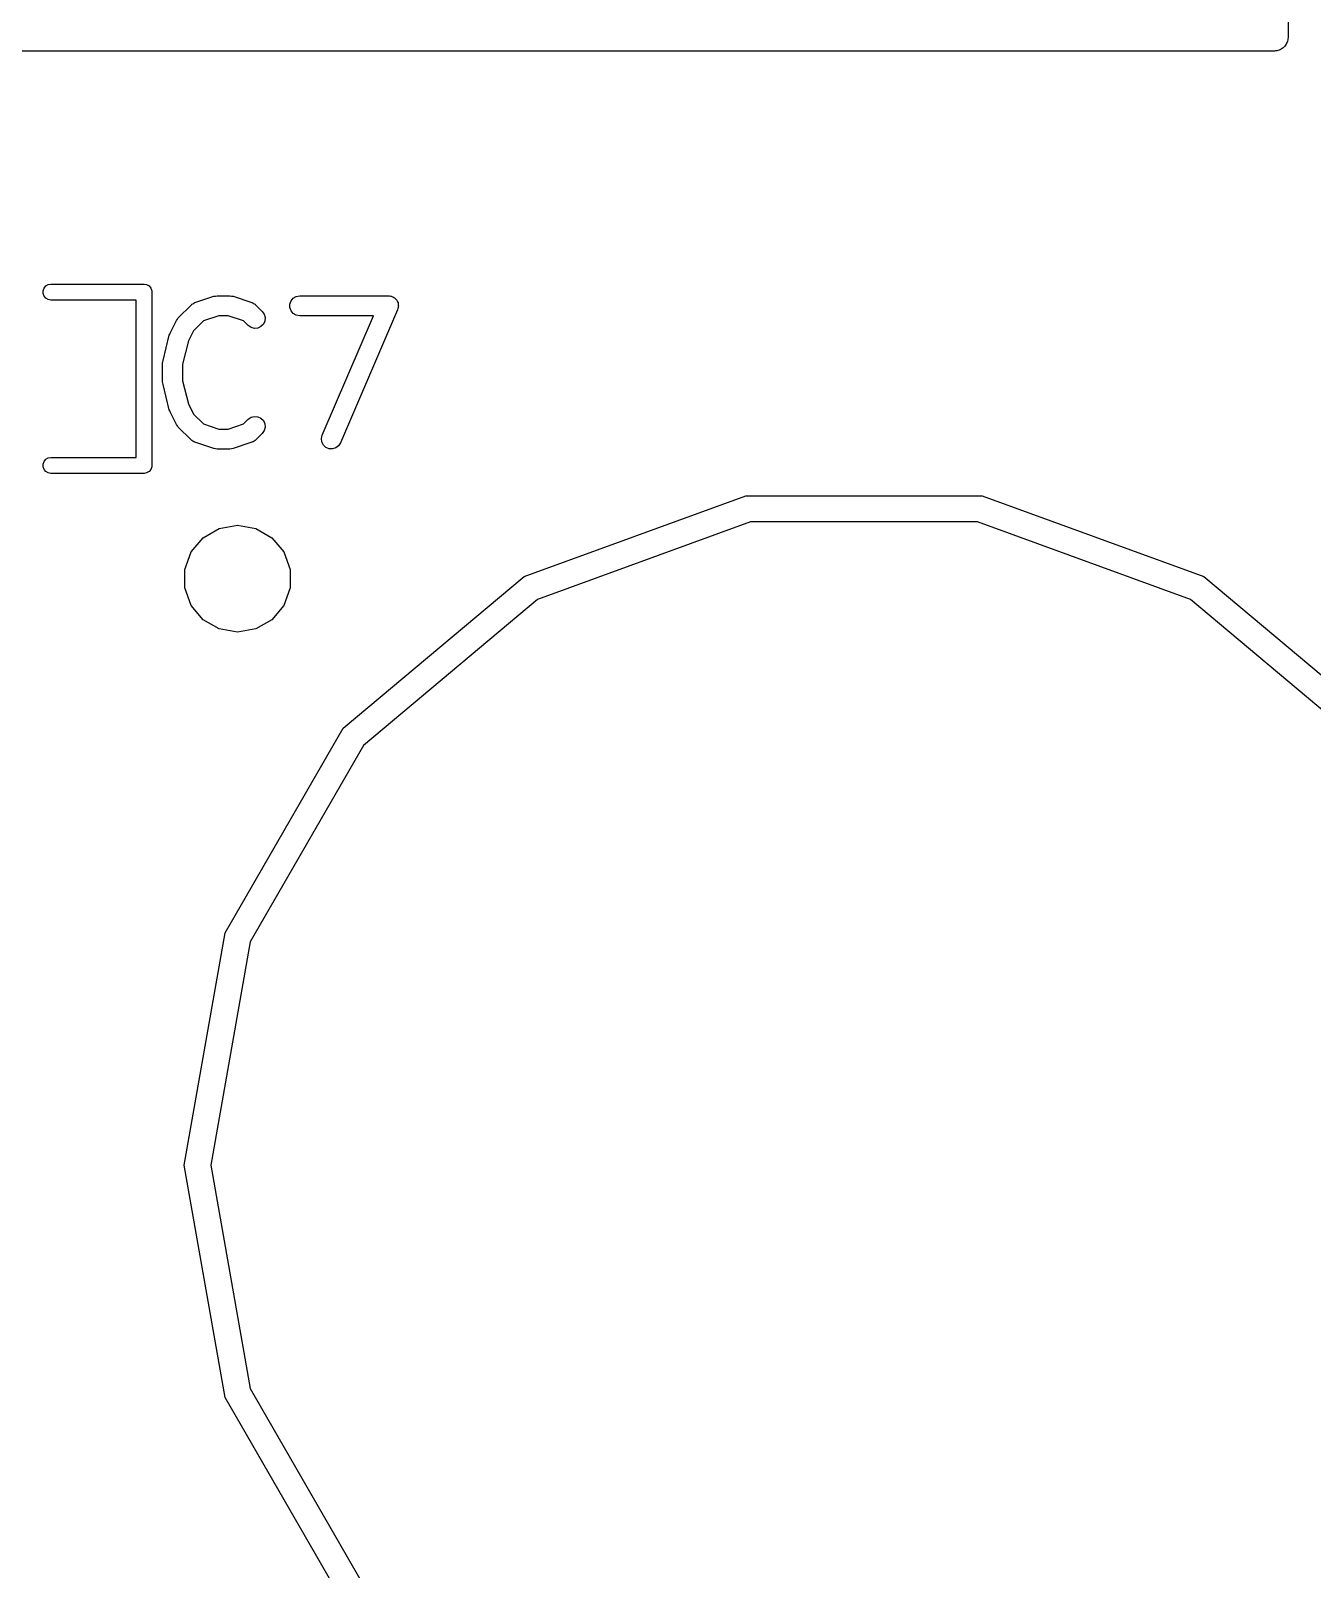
# Model space of a CAD drawing. Extents: x 173.7 to 226.3, y -126 to -74.1.
# Drawn here: x 193.75 to 203.36, y -103.03 to -91.49 of the extents above; entities that cross this region are included whole.
import ezdxf

# ---------------------------------------------------------------- set-up
doc = ezdxf.new("R2010")
doc.units = 0
doc.header["$MEASUREMENT"] = 0
doc.layers.add('BLACK', color=7, linetype='CONTINUOUS')

msp = doc.modelspace()

# ---------------------------------------------------------------- linework, layer by layer
at = {"layer": 'Black'}
for p, q in [((203.182, -86.714), (203.182, -91.54)), ((203.08, -91.6416), (192.92, -91.6416)), ((203.089, -91.6401), (203.08, -91.6416)), ((203.098, -91.6401), (203.089, -91.6401)), ((203.106, -91.637), (203.098, -91.6401)), ((203.115, -91.6355), (203.106, -91.637)), ((203.122, -91.631), (203.115, -91.6355)), ((203.131, -91.628), (203.122, -91.631)), ((203.138, -91.6223), (203.131, -91.628)), ((203.145, -91.6178), (203.138, -91.6223)), ((203.151, -91.611), (203.145, -91.6178)), ((203.158, -91.6053), (203.151, -91.611)), ((203.162, -91.5976), (203.158, -91.6053)), ((203.168, -91.5908), (203.162, -91.5976)), ((203.171, -91.5824), (203.168, -91.5908)), ((203.175, -91.5747), (203.171, -91.5824)), ((203.177, -91.566), (203.175, -91.5747)), ((203.18, -91.5576), (203.177, -91.566)), ((203.182, -91.54), (203.18, -91.5488)), ((203.18, -91.5488), (203.18, -91.5576)), ((193.842, -93.4394), (193.849, -93.4199)), ((193.842, -93.4601), (193.842, -93.4394)), ((193.849, -93.4796), (193.842, -93.4601)), ((193.849, -93.4199), (193.862, -93.404)), ((193.862, -93.4955), (193.849, -93.4796)), ((193.862, -93.404), (193.88, -93.3937)), ((193.88, -93.3937), (193.9, -93.3901)), ((193.9, -93.3901), (194.599, -93.3901)), ((194.599, -93.3901), (194.619, -93.3937)), ((194.619, -93.3937), (194.637, -93.404)), ((194.637, -93.404), (194.651, -93.4199)), ((194.651, -93.4199), (194.658, -93.4394)), ((194.658, -93.4394), (194.658, -93.4599)), ((194.658, -93.4599), (194.659, -93.465)), ((194.659, -93.465), (194.659, -94.735)), ((194.981, -93.5288), (195.124, -93.4812)), ((195.124, -93.4812), (195.136, -93.4795)), ((195.136, -93.4795), (195.148, -93.4774)), ((195.148, -93.4774), (195.243, -93.4774)), ((195.243, -93.4774), (195.255, -93.4795)), ((195.255, -93.4795), (195.267, -93.4812)), ((195.267, -93.4812), (195.409, -93.5288)), ((195.718, -93.4949), (195.741, -93.4819)), ((195.741, -93.4819), (195.767, -93.4774)), ((195.767, -93.4774), (196.433, -93.4774)), ((196.433, -93.4774), (196.442, -93.4789)), ((196.442, -93.4789), (196.45, -93.4794)), ((196.45, -93.4794), (196.455, -93.4811)), ((196.455, -93.4811), (196.459, -93.4819)), ((196.459, -93.4819), (196.466, -93.4862)), ((196.466, -93.4862), (196.474, -93.4896)), ((196.474, -93.4896), (196.478, -93.4927)), ((193.88, -93.5058), (193.862, -93.4955)), ((193.9, -93.5095), (193.88, -93.5058)), ((194.539, -93.5095), (193.9, -93.5095)), ((194.539, -94.6906), (194.539, -93.5095)), ((194.856, -93.6422), (194.952, -93.547)), ((194.952, -93.547), (194.955, -93.5445)), ((194.955, -93.5445), (194.958, -93.5413)), ((194.958, -93.5413), (194.966, -93.5371)), ((194.966, -93.5371), (194.973, -93.532)), ((194.973, -93.532), (194.977, -93.5309)), ((194.977, -93.5309), (194.981, -93.5288)), ((195.409, -93.5288), (195.413, -93.5309)), ((195.413, -93.5309), (195.417, -93.532)), ((195.417, -93.532), (195.425, -93.5371)), ((195.425, -93.5371), (195.432, -93.5413)), ((195.432, -93.5413), (195.435, -93.5445)), ((195.435, -93.5445), (195.439, -93.547)), ((195.439, -93.547), (195.486, -93.5946)), ((195.486, -93.5946), (195.501, -93.6159)), ((195.693, -93.5394), (195.702, -93.5149)), ((195.693, -93.5654), (195.693, -93.5394)), ((195.702, -93.5899), (195.693, -93.5654)), ((195.702, -93.5149), (195.718, -93.4949)), ((195.718, -93.6098), (195.702, -93.5899)), ((196.502, -93.5819), (196.074, -94.5819)), ((196.478, -93.4927), (196.482, -93.4949)), ((196.482, -93.4949), (196.487, -93.5015)), ((196.487, -93.5015), (196.493, -93.5075)), ((196.493, -93.5075), (196.495, -93.5114)), ((196.495, -93.5114), (196.498, -93.5149)), ((196.498, -93.5149), (196.501, -93.523)), ((196.501, -93.523), (196.505, -93.5307)), ((196.504, -93.5735), (196.502, -93.5819)), ((196.507, -93.5654), (196.504, -93.5735)), ((196.505, -93.5307), (196.506, -93.5351)), ((196.506, -93.5351), (196.507, -93.5394)), ((196.507, -93.5394), (196.507, -93.548)), ((196.507, -93.548), (196.508, -93.5566)), ((196.508, -93.5566), (196.507, -93.5609)), ((196.507, -93.5609), (196.507, -93.5654)), ((194.795, -93.7569), (194.842, -93.6617)), ((194.842, -93.6617), (194.85, -93.652)), ((194.85, -93.652), (194.856, -93.6422)), ((195.045, -93.6656), (194.971, -93.7397)), ((195.16, -93.6274), (195.045, -93.6656)), ((195.231, -93.6274), (195.16, -93.6274)), ((195.345, -93.6656), (195.231, -93.6274)), ((195.38, -93.7007), (195.345, -93.6656)), ((195.402, -93.7156), (195.38, -93.7007)), ((195.427, -93.7223), (195.402, -93.7156)), ((195.453, -93.7201), (195.427, -93.7223)), ((195.476, -93.7091), (195.453, -93.7201)), ((195.495, -93.6906), (195.476, -93.7091)), ((195.506, -93.667), (195.495, -93.6906)), ((195.501, -93.6159), (195.508, -93.6411)), ((195.508, -93.6411), (195.506, -93.667)), ((195.741, -93.6229), (195.718, -93.6098)), ((195.767, -93.6274), (195.741, -93.6229)), ((196.32, -93.6274), (195.767, -93.6274)), ((195.936, -94.5228), (196.32, -93.6274)), ((194.742, -93.9628), (194.789, -93.7723)), ((194.789, -93.7723), (194.792, -93.7648)), ((194.792, -93.7648), (194.795, -93.7569)), ((194.933, -93.8167), (194.889, -93.9902)), ((194.971, -93.7397), (194.933, -93.8167)), ((194.739, -93.981), (194.741, -93.9719)), ((194.739, -94.1238), (194.739, -93.981)), ((194.741, -93.9719), (194.742, -93.9628)), ((194.889, -93.9902), (194.889, -94.1146)), ((194.741, -94.1328), (194.739, -94.1238)), ((194.742, -94.142), (194.741, -94.1328)), ((194.789, -94.3325), (194.742, -94.142)), ((194.889, -94.1146), (194.933, -94.2881)), ((194.933, -94.2881), (194.971, -94.3651)), ((194.792, -94.34), (194.789, -94.3325)), ((194.795, -94.3478), (194.792, -94.34)), ((194.842, -94.4431), (194.795, -94.3478)), ((194.971, -94.3651), (195.045, -94.4392)), ((195.345, -94.4392), (195.38, -94.4041)), ((195.38, -94.4041), (195.402, -94.3892)), ((195.402, -94.3892), (195.427, -94.3824)), ((195.427, -94.3824), (195.453, -94.3847)), ((195.453, -94.3847), (195.476, -94.3957)), ((195.476, -94.3957), (195.495, -94.4141)), ((195.495, -94.4141), (195.506, -94.4377)), ((194.85, -94.4527), (194.842, -94.4431)), ((194.856, -94.4626), (194.85, -94.4527)), ((194.952, -94.5578), (194.856, -94.4626)), ((195.045, -94.4392), (195.16, -94.4774)), ((195.16, -94.4774), (195.231, -94.4774)), ((195.231, -94.4774), (195.345, -94.4392)), ((195.486, -94.5102), (195.439, -94.5578)), ((195.501, -94.4888), (195.486, -94.5102)), ((195.508, -94.4637), (195.501, -94.4888)), ((195.506, -94.4377), (195.508, -94.4637)), ((195.93, -94.5482), (195.936, -94.5228)), ((194.955, -94.5603), (194.952, -94.5578)), ((194.958, -94.5635), (194.955, -94.5603)), ((194.966, -94.5677), (194.958, -94.5635)), ((194.973, -94.5727), (194.966, -94.5677)), ((194.977, -94.5739), (194.973, -94.5727)), ((194.981, -94.5759), (194.977, -94.5739)), ((195.124, -94.6235), (194.981, -94.5759)), ((195.136, -94.6253), (195.124, -94.6235)), ((195.148, -94.6274), (195.136, -94.6253)), ((195.243, -94.6274), (195.148, -94.6274)), ((195.255, -94.6253), (195.243, -94.6274)), ((195.267, -94.6235), (195.255, -94.6253)), ((195.409, -94.5759), (195.267, -94.6235)), ((195.413, -94.5739), (195.409, -94.5759)), ((195.417, -94.5727), (195.413, -94.5739)), ((195.425, -94.5677), (195.417, -94.5727)), ((195.432, -94.5635), (195.425, -94.5677)), ((195.435, -94.5603), (195.432, -94.5635)), ((195.439, -94.5578), (195.435, -94.5603)), ((195.933, -94.5741), (195.93, -94.5482)), ((195.945, -94.5973), (195.933, -94.5741)), ((195.964, -94.6151), (195.945, -94.5973)), ((195.988, -94.6254), (195.964, -94.6151)), ((196.014, -94.6269), (195.988, -94.6254)), ((196.039, -94.6193), (196.014, -94.6269)), ((196.059, -94.6037), (196.039, -94.6193)), ((196.074, -94.5819), (196.059, -94.6037)), ((193.842, -94.7399), (193.849, -94.7204)), ((193.842, -94.7606), (193.842, -94.7399)), ((193.849, -94.7801), (193.842, -94.7606)), ((193.849, -94.7204), (193.862, -94.7045)), ((193.862, -94.7045), (193.88, -94.6941)), ((193.88, -94.6941), (193.9, -94.6906)), ((193.9, -94.6906), (194.539, -94.6906)), ((194.658, -94.7606), (194.651, -94.7801)), ((194.659, -94.735), (194.658, -94.7401)), ((194.658, -94.7401), (194.658, -94.7606)), ((193.862, -94.796), (193.849, -94.7801)), ((193.88, -94.8063), (193.862, -94.796)), ((193.9, -94.8099), (193.88, -94.8063)), ((194.599, -94.8099), (193.9, -94.8099)), ((194.619, -94.8063), (194.599, -94.8099)), ((194.637, -94.796), (194.619, -94.8063)), ((194.651, -94.7801), (194.637, -94.796)), ((197.45, -95.5833), (199.114, -94.9775)), ((199.114, -94.9775), (200.886, -94.9775)), ((200.886, -94.9775), (202.55, -95.5833)), ((195.042, -95.2924), (195.163, -95.2227)), ((195.163, -95.2227), (195.3, -95.1985)), ((195.3, -95.1985), (195.437, -95.2227)), ((195.437, -95.2227), (195.558, -95.2924)), ((199.149, -95.1744), (197.55, -95.7565)), ((200.851, -95.1744), (199.149, -95.1744)), ((202.45, -95.7565), (200.851, -95.1744)), ((194.952, -95.3992), (195.042, -95.2924)), ((195.558, -95.2924), (195.648, -95.3992)), ((194.905, -95.5303), (194.952, -95.3992)), ((195.648, -95.3992), (195.695, -95.5303)), ((194.905, -95.6697), (194.905, -95.5303)), ((195.695, -95.5303), (195.695, -95.6697)), ((194.952, -95.8008), (194.905, -95.6697)), ((195.695, -95.6697), (195.648, -95.8008)), ((196.093, -96.7218), (197.45, -95.5833)), ((202.55, -95.5833), (203.907, -96.7218)), ((195.042, -95.9076), (194.952, -95.8008)), ((195.648, -95.8008), (195.558, -95.9076)), ((197.55, -95.7565), (196.246, -96.8503)), ((203.754, -96.8503), (202.45, -95.7565)), ((195.163, -95.9773), (195.042, -95.9076)), ((195.558, -95.9076), (195.437, -95.9773)), ((195.3, -96.0015), (195.163, -95.9773)), ((195.437, -95.9773), (195.3, -96.0015)), ((195.208, -98.2557), (196.093, -96.7218)), ((196.246, -96.8503), (195.396, -98.3241)), ((194.9, -100), (195.208, -98.2557)), ((195.396, -98.3241), (195.1, -100)), ((195.208, -101.744), (194.9, -100)), ((195.1, -100), (195.396, -101.676)), ((195.396, -101.676), (196.246, -103.15)), ((196.093, -103.278), (195.208, -101.744))]:
    msp.add_line(p, q, dxfattribs=at)

doc.saveas('drawing.dxf')
